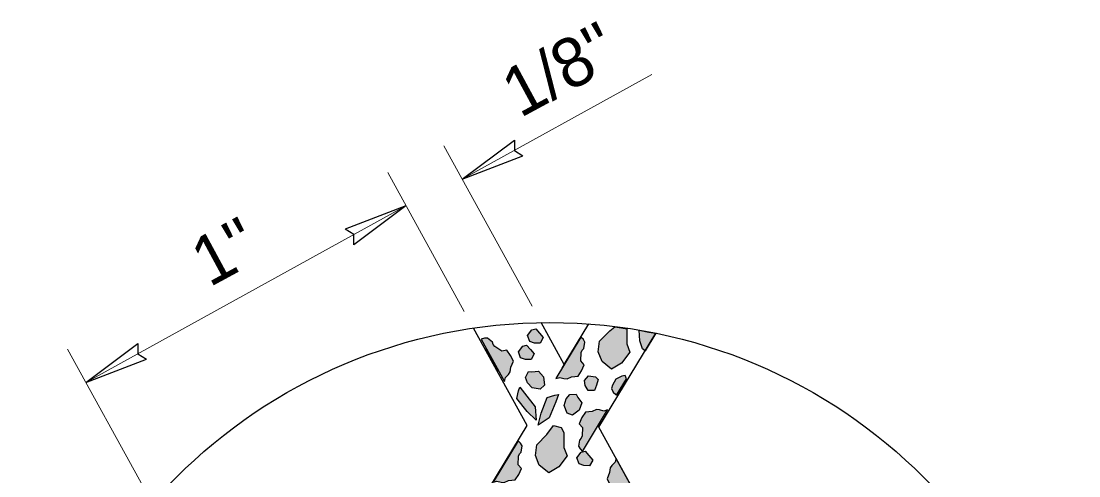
# Model space of a CAD drawing. Extents: x -3326 to 392, y -495 to 2248.
# Drawn here: x -1207.7 to -928.3, y 90.8 to 210.9 of the extents above; entities that cross this region are included whole.
import ezdxf

# ---------------------------------------------------------------- set-up
doc = ezdxf.new("R2010")
doc.units = 0
doc.header["$LTSCALE"] = 5.2
doc.layers.add('1', color=7, linetype='Continuous', lineweight=25)

msp = doc.modelspace()

# ---------------------------------------------------------------- hatches: boundary and pattern name
at = {"layer": '1'}
for points in [[(-1072.1, 125.839), (-1073.368, 126.283), (-1073.951, 127.886), (-1072.784, 129.371), (-1071.78, 129.624), (-1070.744, 128.511), (-1069.776, 127.301), (-1070.59, 125.829)], [(-1054.275, 121.017), (-1055.25, 123.578), (-1054.931, 126.341), (-1052.245, 129.147), (-1050.911, 130.203), (-1049.1, 129.924), (-1047.762, 129.632), (-1047.749, 125.684), (-1046.891, 123.44), (-1049.134, 120.55), (-1051.771, 118.946)], [(-1040.098, 128.472), (-1042.901, 123.79), (-1043.598, 124.348), (-1044.293, 126.439), (-1044.503, 129.297), (-1041.926, 128.739)], [(-1080.033, 115.728), (-1079.778, 116.768), (-1078.962, 117.58), (-1078.493, 118.259), (-1078.33, 119.492), (-1077.665, 121.122), (-1078.432, 122.623), (-1079.456, 124.043), (-1080.742, 123.754), (-1082.606, 124.953), (-1083.029, 125.5), (-1083.242, 126.105), (-1084.487, 127.162), (-1085.337, 127.175), (-1086.215, 126.936)], [(-1066.473, 116.525), (-1065.443, 116.823), (-1064.332, 116.519), (-1063.51, 116.452), (-1062.361, 116.926), (-1060.616, 117.162), (-1059.697, 118.575), (-1058.977, 120.171), (-1059.868, 121.142), (-1059.759, 123.355), (-1059.496, 123.995), (-1059.078, 124.481), (-1058.783, 126.088), (-1059.194, 126.83), (-1059.84, 127.473)], [(-1074.521, 121.533), (-1075.788, 121.976), (-1076.372, 123.579), (-1075.205, 125.064), (-1074.201, 125.318), (-1073.165, 124.204), (-1072.197, 122.994), (-1073.011, 121.523)], [(-1072.796, 118.297), (-1071.082, 118.461), (-1069.699, 116.937), (-1069.447, 114.732), (-1070.585, 113.742), (-1072.743, 114.055), (-1073.977, 115.419), (-1074.506, 116.813), (-1073.717, 118.33)], [(-1051.8, 113.914), (-1051.315, 112.882), (-1050.604, 112.328), (-1050.406, 112.146), (-1047.814, 116.445), (-1048.189, 117.33), (-1049.031, 117.163), (-1050.633, 116.348), (-1051.516, 114.788)], [(-1058.692, 114.642), (-1058.939, 115.962), (-1057.841, 117.267), (-1055.972, 116.996), (-1055.251, 116.252), (-1055.7, 114.799), (-1056.266, 113.356), (-1057.947, 113.328)], [(-1074.74, 112.653), (-1071.953, 109.018), (-1071.648, 105.518), (-1074.004, 107.827), (-1076.782, 111.227), (-1076.345, 113.272), (-1075.983, 114.253)], [(-1066.498, 110.403), (-1068.258, 106.175), (-1071.14, 104.164), (-1070.314, 107.359), (-1068.753, 111.462), (-1066.762, 112.103), (-1065.73, 112.279)], [(-1060.637, 111.533), (-1059.639, 110.128), (-1060.271, 108.171), (-1062.056, 106.852), (-1063.482, 107.345), (-1064.287, 109.373), (-1063.72, 111.123), (-1062.775, 112.275), (-1061.068, 112.348)], [(-1052.788, 108.234), (-1053.818, 107.937), (-1054.928, 108.24), (-1055.751, 108.308), (-1056.9, 107.833), (-1058.645, 107.598), (-1059.563, 106.184), (-1060.284, 104.588), (-1059.393, 103.618), (-1059.502, 101.404), (-1059.766, 100.764), (-1060.183, 100.278), (-1060.479, 98.672), (-1060.067, 97.929), (-1059.421, 97.287)], [(-1070.857, 93.648), (-1071.832, 96.209), (-1071.513, 98.973), (-1068.827, 101.778), (-1067.128, 104.074), (-1065.088, 103.577), (-1064.343, 102.263), (-1064.331, 98.316), (-1063.473, 96.071), (-1065.716, 93.181), (-1068.352, 91.577)], [(-1083.054, 89.157), (-1082.024, 89.454), (-1080.914, 89.151), (-1080.092, 89.083), (-1078.943, 89.557), (-1077.197, 89.793), (-1076.279, 91.207), (-1075.558, 92.803), (-1076.45, 93.773), (-1076.341, 95.986), (-1076.078, 96.626), (-1075.659, 97.113), (-1075.364, 98.718), (-1075.776, 99.462), (-1076.422, 100.104)], [(-1059.068, 93.512), (-1060.335, 93.955), (-1060.918, 95.558), (-1059.751, 97.043), (-1058.747, 97.297), (-1057.712, 96.183), (-1056.743, 94.973), (-1057.558, 93.502)], [(-1050.569, 95.433), (-1050.825, 94.392), (-1051.642, 93.581), (-1052.11, 92.902), (-1052.273, 91.669), (-1052.938, 90.039), (-1052.172, 88.538), (-1051.148, 87.118), (-1049.862, 87.406), (-1047.998, 86.208), (-1047.574, 85.66), (-1047.362, 85.055), (-1046.116, 83.998), (-1045.267, 83.986), (-1044.388, 84.225)]]:
    msp.add_hatch(color=256, dxfattribs=at).paths.add_polyline_path(points)

# ---------------------------------------------------------------- linework, layer by layer
at = {"layer": '1', "lineweight": 13}
for p, q in [((-1041.155, 196.746), (-1091.207, 169.142)), ((-1072.736, 135.648), (-1096.037, 177.898)), ((-1090.663, 134.194), (-1110.886, 170.863)), ((-1190.628, 115.467), (-1106.057, 162.108)), ((-1175.494, 88.025), (-1195.457, 124.223))]:
    msp.add_line(p, q, dxfattribs=at)
at = {"layer": '1'}
for p, q in [((-1091.201, 169.136), (-1077.418, 179.409)), ((-1091.201, 169.136), (-1075.158, 175.311)), ((-1106.063, 162.113), (-1122.106, 155.938)), ((-1106.063, 162.113), (-1119.846, 151.84)), ((-1074.052, 104.073), (-1088.248, 129.817)), ((-1064.248, 120.259), (-1070.322, 131.271)), ((-1064.248, 120.259), (-1057.793, 130.916)), ((-1190.622, 115.461), (-1176.839, 125.734)), ((-1055.11, 103.688), (-1040.098, 128.472)), ((-1190.622, 115.461), (-1174.579, 121.636)), ((-1131.781, 8.763), (-1074.052, 104.073)), ((-1000.93, 5.448), (-1055.11, 103.688))]:
    msp.add_line(p, q, dxfattribs=at)
for points in [[(-1077.418, 179.409), (-1077.43, 176.703), (-1075.158, 175.311)], [(-1119.846, 151.84), (-1119.834, 154.547), (-1122.106, 155.938)], [(-1176.839, 125.734), (-1176.851, 123.028), (-1174.579, 121.636)], [(-1082.618, 119.609), (-1082.502, 119.657), (-1082.246, 119.738), (-1081.588, 118.524), (-1084.679, 124.128), (-1085.142, 124.184)], [(-1064.123, 120.465), (-1064.099, 120.443), (-1064.824, 119.268), (-1061.508, 124.742), (-1061.518, 124.767)], [(-1080.703, 93.093), (-1080.681, 93.073), (-1081.406, 91.899), (-1078.089, 97.373), (-1078.098, 97.393)]]:
    msp.add_lwpolyline(points, dxfattribs=at)
for points in [[(-1072.1, 125.839), (-1073.368, 126.283), (-1073.951, 127.886), (-1072.784, 129.371), (-1071.78, 129.624), (-1070.744, 128.511), (-1069.776, 127.301), (-1070.59, 125.829)], [(-1054.275, 121.017), (-1055.25, 123.578), (-1054.931, 126.341), (-1052.245, 129.147), (-1050.911, 130.203), (-1049.1, 129.924), (-1047.762, 129.632), (-1047.749, 125.684), (-1046.891, 123.44), (-1049.134, 120.55), (-1051.771, 118.946)], [(-1040.098, 128.472), (-1042.901, 123.79), (-1043.598, 124.348), (-1044.293, 126.439), (-1044.503, 129.297), (-1041.926, 128.739)], [(-1080.033, 115.728), (-1079.778, 116.768), (-1078.962, 117.58), (-1078.493, 118.259), (-1078.33, 119.492), (-1077.665, 121.122), (-1078.432, 122.623), (-1079.456, 124.043), (-1080.742, 123.754), (-1082.606, 124.953), (-1083.029, 125.5), (-1083.242, 126.105), (-1084.487, 127.162), (-1085.337, 127.175), (-1086.215, 126.936)], [(-1066.473, 116.525), (-1065.443, 116.823), (-1064.332, 116.519), (-1063.51, 116.452), (-1062.361, 116.926), (-1060.616, 117.162), (-1059.697, 118.575), (-1058.977, 120.171), (-1059.868, 121.142), (-1059.759, 123.355), (-1059.496, 123.995), (-1059.078, 124.481), (-1058.783, 126.088), (-1059.194, 126.83), (-1059.84, 127.473)], [(-1074.521, 121.533), (-1075.788, 121.976), (-1076.372, 123.579), (-1075.205, 125.064), (-1074.201, 125.318), (-1073.165, 124.204), (-1072.197, 122.994), (-1073.011, 121.523)], [(-1072.796, 118.297), (-1071.082, 118.461), (-1069.699, 116.937), (-1069.447, 114.732), (-1070.585, 113.742), (-1072.743, 114.055), (-1073.977, 115.419), (-1074.506, 116.813), (-1073.717, 118.33)], [(-1051.8, 113.914), (-1051.315, 112.882), (-1050.604, 112.328), (-1050.406, 112.146), (-1047.814, 116.445), (-1048.189, 117.33), (-1049.031, 117.163), (-1050.633, 116.348), (-1051.516, 114.788)], [(-1058.692, 114.642), (-1058.939, 115.962), (-1057.841, 117.267), (-1055.972, 116.996), (-1055.251, 116.252), (-1055.7, 114.799), (-1056.266, 113.356), (-1057.947, 113.328)], [(-1074.74, 112.653), (-1071.953, 109.018), (-1071.648, 105.518), (-1074.004, 107.827), (-1076.782, 111.227), (-1076.345, 113.272), (-1075.983, 114.253)], [(-1066.498, 110.403), (-1068.258, 106.175), (-1071.14, 104.164), (-1070.314, 107.359), (-1068.753, 111.462), (-1066.762, 112.103), (-1065.73, 112.279)], [(-1060.637, 111.533), (-1059.639, 110.128), (-1060.271, 108.171), (-1062.056, 106.852), (-1063.482, 107.345), (-1064.287, 109.373), (-1063.72, 111.123), (-1062.775, 112.275), (-1061.068, 112.348)], [(-1052.788, 108.234), (-1053.818, 107.937), (-1054.928, 108.24), (-1055.751, 108.308), (-1056.9, 107.833), (-1058.645, 107.598), (-1059.563, 106.184), (-1060.284, 104.588), (-1059.393, 103.618), (-1059.502, 101.404), (-1059.766, 100.764), (-1060.183, 100.278), (-1060.479, 98.672), (-1060.067, 97.929), (-1059.421, 97.287)], [(-1070.857, 93.648), (-1071.832, 96.209), (-1071.513, 98.973), (-1068.827, 101.778), (-1067.128, 104.074), (-1065.088, 103.577), (-1064.343, 102.263), (-1064.331, 98.316), (-1063.473, 96.071), (-1065.716, 93.181), (-1068.352, 91.577)], [(-1083.054, 89.157), (-1082.024, 89.454), (-1080.914, 89.151), (-1080.092, 89.083), (-1078.943, 89.557), (-1077.197, 89.793), (-1076.279, 91.207), (-1075.558, 92.803), (-1076.45, 93.773), (-1076.341, 95.986), (-1076.078, 96.626), (-1075.659, 97.113), (-1075.364, 98.718), (-1075.776, 99.462), (-1076.422, 100.104)], [(-1059.068, 93.512), (-1060.335, 93.955), (-1060.918, 95.558), (-1059.751, 97.043), (-1058.747, 97.297), (-1057.712, 96.183), (-1056.743, 94.973), (-1057.558, 93.502)], [(-1050.569, 95.433), (-1050.825, 94.392), (-1051.642, 93.581), (-1052.11, 92.902), (-1052.273, 91.669), (-1052.938, 90.039), (-1052.172, 88.538), (-1051.148, 87.118), (-1049.862, 87.406), (-1047.998, 86.208), (-1047.574, 85.66), (-1047.362, 85.055), (-1046.116, 83.998), (-1045.267, 83.986), (-1044.388, 84.225)]]:
    msp.add_lwpolyline(points, close=True, dxfattribs=at)
msp.add_circle((-1068.012, -8.387), 139.677, dxfattribs=at)

# ---------------------------------------------------------------- texts
for s, p in [("1/8''", (-1075.943, 185.168)), ("1''", (-1157.993, 140.498))]:
    msp.add_text(s, height=13, rotation=28.439, dxfattribs=at).set_placement(p)

doc.saveas('drawing.dxf')
